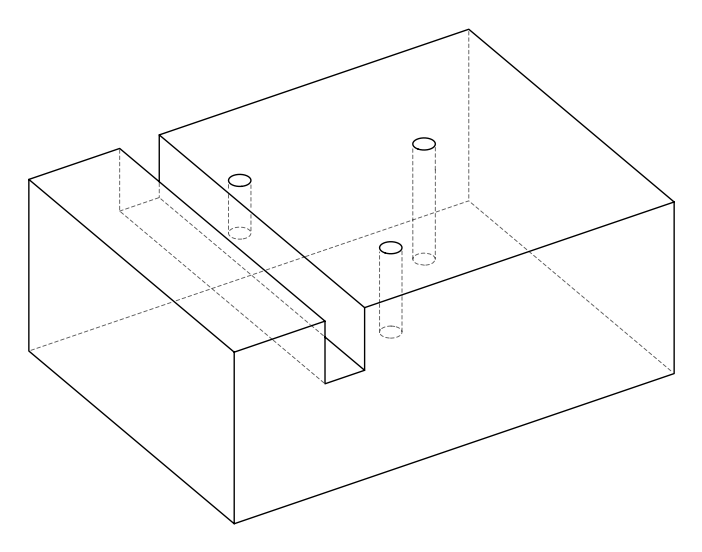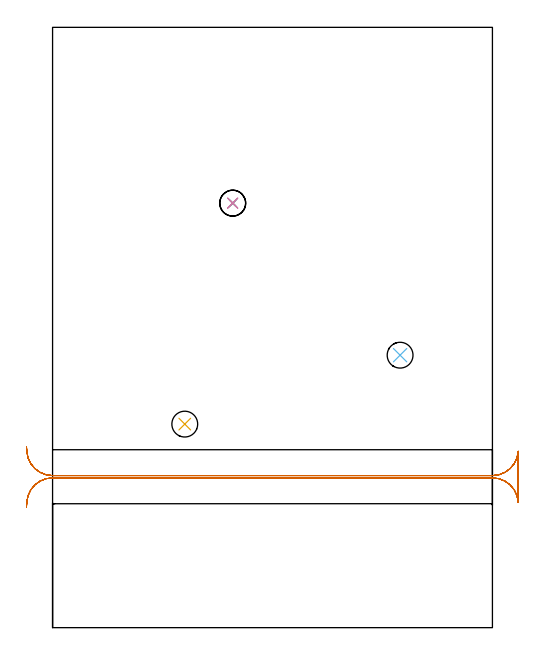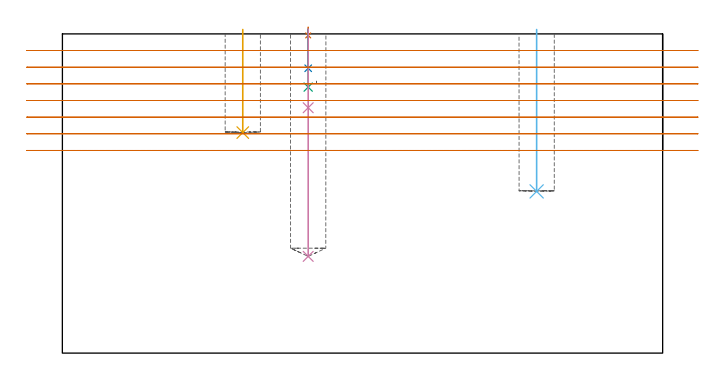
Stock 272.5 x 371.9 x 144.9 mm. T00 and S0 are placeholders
(PLAN: 7 operations, 5 tool changes, 10.9 min)
(1 SPOT_DRILL | STEP1POCKET | NXT0321_9005460120000 | 0.03 min | 3 mm3)
(2 DRILL_BLIND_HOLE_INTO_CENTER | STEP1POCKET | UGT0301_217 | 0.07 min | 1140 mm3)
(3 DRILL_TO_ENLARGE_BLIND_HOLE | STEP1POCKET | NXT0301_111 | 0.11 min | 3441 mm3)
(4 GUN_DRILL_BLIND_HOLE | STEP1POCKET | UGT0307_013 | 0.56 min | 15243 mm3)
(5 INDEXABLE_INSERT_DRILL_BLIND_HOLE_FROM_SOLID | STEP1POCKET_1 | NXT0302_003 | 0.19 min | 8956 mm3)
(6 INDEXABLE_INSERT_DRILL_BLIND_HOLE_FROM_SOLID_1 | STEP1POCKET_2 | NXT0302_003 | 0.3 min | 14312 mm3)
(7 MILL_RECTANGULAR_SLOT | SLOT_RECTANGULAR | UGT0201_004 | Follow Part, ap 8, ae 75% | 9.62 min | 481596 mm3)
(TOOL NXT0321_9005460120000 | NC Spot Drill, 142deg, 12mm, Carbide, Uncoated | D12 PA142 FL30 Z2)
(TOOL UGT0301_217 | Twist Drill 10.4 mm | D10.4 PA118 FL82 Z2)
(TOOL NXT0301_111 | Carbide Drill 16.1mm [860.1-1610-050A1-PM 4234] | D16.1 PA147 FL73 Z2)
(TOOL UGT0307_013 | Gun Drill 16 mm | D16 PA130 FL24 Z1)
(TOOL NXT0302_003 | Index. Insert Drill 16mm [880-D1600L20-05] | D16 PA176 FL80 Z2)
(TOOL UGT0201_004 | End Mill 32 mm | D32 FL53 Z6)
(OP 1 SPOT_DRILL)
G17 G21 G94 G90
T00 M6
G54
G17 G0 G90 X111.6 Y263. S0 M3
G43 Z154.9 H0
G94 G81 G98 Z144.211 F250. R147.9
G80
M5
M2
(OP 2 DRILL_BLIND_HOLE_INTO_CENTER)
G17 G21 G94 G90
T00 M6
G54
G17 G0 G90 X111.6 Y263. S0 M3
G43 Z154.9 H0
G94 G81 G98 Z129.3 F250. R146.9
G80
M5
M2
(OP 3 DRILL_TO_ENLARGE_BLIND_HOLE)
G17 G21 G94 G90
T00 M6
G54
G17 G0 G90 X111.6 Y263. S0 M3
G43 Z154.9 H1
G94 G81 G98 Z120.75 F250. R146.9
G80
M5
M2
(OP 4 GUN_DRILL_BLIND_HOLE)
G17 G21 G94 G90
T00 M6
G54
G17 G0 G90 X111.6 Y263. M8
G43 Z154.9 H0
Z147.12
S716 M3
G94 G1 Z111.389 F125. M26
G4 X.084
Z43.9 F250.
G4 X.084
G0 Z44.
M5
M9
Z147.12
Z154.9
M2
(OP 5 INDEXABLE_INSERT_DRILL_BLIND_HOLE_FROM_SOLID)
G17 G21 G94 G90
T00 M6
G54
G17 G0 G90 X81.9 Y126.1 S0 M3
G43 Z154.9 H1
G94 G81 G98 Z100.1 F250. R146.9
G80
M5
M2
(OP 6 INDEXABLE_INSERT_DRILL_BLIND_HOLE_FROM_SOLID_1)
G17 G21 G94 G90
T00 M6
G54
G17 G0 G90 X215.3 Y168.8 S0 M3
G43 Z154.9 H1
G94 G81 G98 Z73.4 F250. R146.9
G80
M5
M2
(OP 7 MILL_RECTANGULAR_SLOT)
G17 G21 G94 G90
T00 M6
G54
G17 G0 G90 X-16.154 Y74.785 S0 M3
G43 Z154.9 H0
Z137.343
G94 G1 X-15.97 Y77.779 F250.
G2 X0. Y92.8 R16. F500.
G1 X272.5
G2 X288.47 Y77.779 R16.
G1 X288.5
Y109.221
X288.47
G2 X272.5 Y94.2 R16.
G1 X0.
G2 X-15.97 Y109.221 R16.
G1 X-16.154 Y112.215 F250.
G0 Y74.785 Z129.786
G1 X-15.97 Y77.779
G2 X0. Y92.8 R16. F500.
G1 X272.5
G2 X288.47 Y77.779 R16.
G1 X288.5
Y109.221
X288.47
G2 X272.5 Y94.2 R16.
G1 X0.
G2 X-15.97 Y109.221 R16.
G1 X-16.154 Y112.215 F250.
G0 Y74.785 Z122.229
G1 X-15.97 Y77.779
G2 X0. Y92.8 R16. F500.
G1 X272.5
G2 X288.47 Y77.779 R16.
G1 X288.5
Y109.221
X288.47
G2 X272.5 Y94.2 R16.
G1 X0.
G2 X-15.97 Y109.221 R16.
G1 X-16.154 Y112.215 F250.
G0 Y74.785 Z114.671
G1 X-15.97 Y77.779
G2 X0. Y92.8 R16. F500.
G1 X272.5
G2 X288.47 Y77.779 R16.
G1 X288.5
Y109.221
X288.47
G2 X272.5 Y94.2 R16.
G1 X0.
G2 X-15.97 Y109.221 R16.
G1 X-16.154 Y112.215 F250.
G0 Y74.785 Z107.114
G1 X-15.97 Y77.779
G2 X0. Y92.8 R16. F500.
G1 X272.5
G2 X288.47 Y77.779 R16.
G1 X288.5
Y109.221
X288.47
G2 X272.5 Y94.2 R16.
G1 X0.
G2 X-15.97 Y109.221 R16.
G1 X-16.154 Y112.215 F250.
G0 Y74.785 Z99.557
G1 X-15.97 Y77.779
G2 X0. Y92.8 R16. F500.
G1 X272.5
G2 X288.47 Y77.779 R16.
G1 X288.5
Y109.221
X288.47
G2 X272.5 Y94.2 R16.
G1 X0.
G2 X-15.97 Y109.221 R16.
G1 X-16.154 Y112.215 F250.
G0 Y74.785 Z92.
G1 X-15.97 Y77.779
G2 X0. Y92.8 R16. F500.
G1 X272.5
G2 X288.47 Y77.779 R16.
G1 X288.5
Y109.221
X288.47
G2 X272.5 Y94.2 R16.
G1 X0.
G2 X-15.97 Y109.221 R16.
G1 X-16.154 Y112.215 F250.
G0 Z154.9
M5
M2
